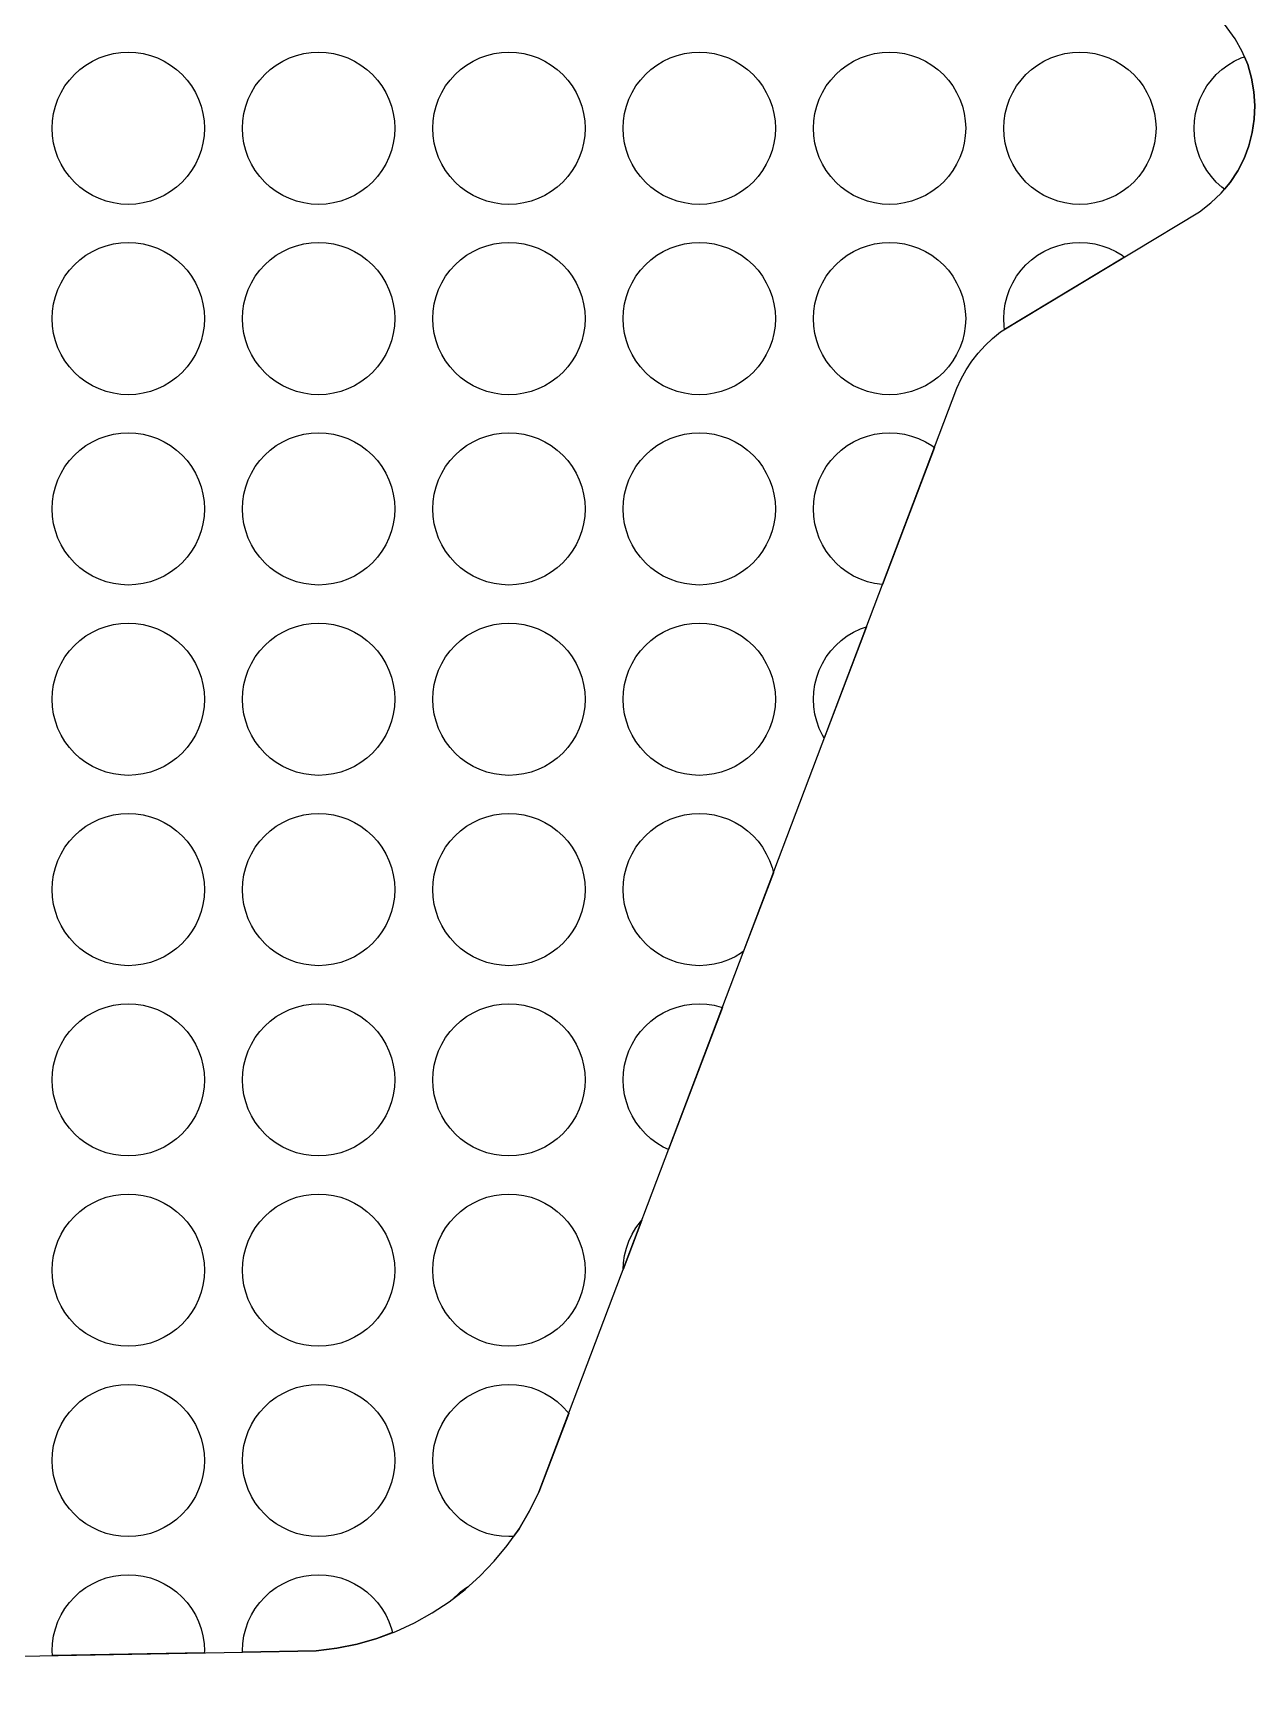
# Model space of a CAD drawing. Header units: millimetres. Extents: x 13 to 136, y -291 to -203.
# Drawn here: x 42.72 to 58.76, y -290.59 to -268.84 of the extents above; entities that cross this region are included whole.
import ezdxf

# ---------------------------------------------------------------- set-up
doc = ezdxf.new("R2010")
doc.units = ezdxf.units.MM
doc.layers.add('background', color=7, linetype='Continuous')
doc.layers.add('outline_2', color=3, linetype='Continuous')

msp = doc.modelspace()

# ---------------------------------------------------------------- linework, layer by layer
at = {"layer": 'background'}
for points in [[(44.966, -270.091), (44.961, -270.189), (44.946, -270.286), (44.922, -270.381), (44.889, -270.474), (44.847, -270.562), (44.797, -270.647), (44.739, -270.725), (44.673, -270.798), (44.6, -270.864), (44.521, -270.922), (44.437, -270.973), (44.348, -271.015), (44.256, -271.048), (44.161, -271.072), (44.064, -271.086), (43.966, -271.091), (43.868, -271.086), (43.77, -271.072), (43.675, -271.048), (43.583, -271.015), (43.494, -270.973), (43.41, -270.922), (43.331, -270.864), (43.258, -270.798), (43.193, -270.725), (43.134, -270.647), (43.084, -270.562), (43.042, -270.474), (43.009, -270.381), (42.985, -270.286), (42.97, -270.189), (42.966, -270.091), (42.97, -269.993), (42.985, -269.896), (43.009, -269.801), (43.042, -269.708), (43.084, -269.62), (43.134, -269.535), (43.193, -269.457), (43.258, -269.384), (43.331, -269.318), (43.41, -269.26), (43.494, -269.209), (43.583, -269.167), (43.675, -269.134), (43.77, -269.11), (43.868, -269.096), (43.966, -269.091), (44.064, -269.096), (44.161, -269.11), (44.256, -269.134), (44.348, -269.167), (44.437, -269.209), (44.521, -269.26), (44.6, -269.318), (44.673, -269.384), (44.739, -269.457), (44.797, -269.535), (44.847, -269.62), (44.889, -269.708), (44.922, -269.801), (44.946, -269.896), (44.961, -269.993)], [(47.466, -270.091), (47.461, -270.189), (47.446, -270.286), (47.422, -270.381), (47.389, -270.474), (47.347, -270.562), (47.297, -270.647), (47.239, -270.725), (47.173, -270.798), (47.1, -270.864), (47.021, -270.922), (46.937, -270.973), (46.848, -271.015), (46.756, -271.048), (46.661, -271.072), (46.564, -271.086), (46.466, -271.091), (46.368, -271.086), (46.27, -271.072), (46.175, -271.048), (46.083, -271.015), (45.994, -270.973), (45.91, -270.922), (45.831, -270.864), (45.758, -270.798), (45.693, -270.725), (45.634, -270.647), (45.584, -270.562), (45.542, -270.474), (45.509, -270.381), (45.485, -270.286), (45.47, -270.189), (45.466, -270.091), (45.47, -269.993), (45.485, -269.896), (45.509, -269.801), (45.542, -269.708), (45.584, -269.62), (45.634, -269.535), (45.693, -269.457), (45.758, -269.384), (45.831, -269.318), (45.91, -269.26), (45.994, -269.209), (46.083, -269.167), (46.175, -269.134), (46.27, -269.11), (46.368, -269.096), (46.466, -269.091), (46.564, -269.096), (46.661, -269.11), (46.756, -269.134), (46.848, -269.167), (46.937, -269.209), (47.021, -269.26), (47.1, -269.318), (47.173, -269.384), (47.239, -269.457), (47.297, -269.535), (47.347, -269.62), (47.389, -269.708), (47.422, -269.801), (47.446, -269.896), (47.461, -269.993)], [(49.966, -270.091), (49.961, -270.189), (49.946, -270.286), (49.922, -270.381), (49.889, -270.474), (49.847, -270.562), (49.797, -270.647), (49.739, -270.725), (49.673, -270.798), (49.6, -270.864), (49.521, -270.922), (49.437, -270.973), (49.348, -271.015), (49.256, -271.048), (49.161, -271.072), (49.064, -271.086), (48.966, -271.091), (48.868, -271.086), (48.77, -271.072), (48.675, -271.048), (48.583, -271.015), (48.494, -270.973), (48.41, -270.922), (48.331, -270.864), (48.258, -270.798), (48.193, -270.725), (48.134, -270.647), (48.084, -270.562), (48.042, -270.474), (48.009, -270.381), (47.985, -270.286), (47.97, -270.189), (47.966, -270.091), (47.97, -269.993), (47.985, -269.896), (48.009, -269.801), (48.042, -269.708), (48.084, -269.62), (48.134, -269.535), (48.193, -269.457), (48.258, -269.384), (48.331, -269.318), (48.41, -269.26), (48.494, -269.209), (48.583, -269.167), (48.675, -269.134), (48.77, -269.11), (48.868, -269.096), (48.966, -269.091), (49.064, -269.096), (49.161, -269.11), (49.256, -269.134), (49.348, -269.167), (49.437, -269.209), (49.521, -269.26), (49.6, -269.318), (49.673, -269.384), (49.739, -269.457), (49.797, -269.535), (49.847, -269.62), (49.889, -269.708), (49.922, -269.801), (49.946, -269.896), (49.961, -269.993)], [(52.466, -270.091), (52.461, -270.189), (52.446, -270.286), (52.422, -270.381), (52.389, -270.474), (52.347, -270.562), (52.297, -270.647), (52.239, -270.725), (52.173, -270.798), (52.1, -270.864), (52.021, -270.922), (51.937, -270.973), (51.848, -271.015), (51.756, -271.048), (51.661, -271.072), (51.564, -271.086), (51.466, -271.091), (51.368, -271.086), (51.27, -271.072), (51.175, -271.048), (51.083, -271.015), (50.994, -270.973), (50.91, -270.922), (50.831, -270.864), (50.758, -270.798), (50.693, -270.725), (50.634, -270.647), (50.584, -270.562), (50.542, -270.474), (50.509, -270.381), (50.485, -270.286), (50.47, -270.189), (50.466, -270.091), (50.47, -269.993), (50.485, -269.896), (50.509, -269.801), (50.542, -269.708), (50.584, -269.62), (50.634, -269.535), (50.693, -269.457), (50.758, -269.384), (50.831, -269.318), (50.91, -269.26), (50.994, -269.209), (51.083, -269.167), (51.175, -269.134), (51.27, -269.11), (51.368, -269.096), (51.466, -269.091), (51.564, -269.096), (51.661, -269.11), (51.756, -269.134), (51.848, -269.167), (51.937, -269.209), (52.021, -269.26), (52.1, -269.318), (52.173, -269.384), (52.239, -269.457), (52.297, -269.535), (52.347, -269.62), (52.389, -269.708), (52.422, -269.801), (52.446, -269.896), (52.461, -269.993)], [(54.966, -270.091), (54.961, -270.189), (54.946, -270.286), (54.922, -270.381), (54.889, -270.474), (54.847, -270.562), (54.797, -270.647), (54.739, -270.725), (54.673, -270.798), (54.6, -270.864), (54.521, -270.922), (54.437, -270.973), (54.348, -271.015), (54.256, -271.048), (54.161, -271.072), (54.064, -271.086), (53.966, -271.091), (53.868, -271.086), (53.77, -271.072), (53.675, -271.048), (53.583, -271.015), (53.494, -270.973), (53.41, -270.922), (53.331, -270.864), (53.258, -270.798), (53.193, -270.725), (53.134, -270.647), (53.084, -270.562), (53.042, -270.474), (53.009, -270.381), (52.985, -270.286), (52.97, -270.189), (52.966, -270.091), (52.97, -269.993), (52.985, -269.896), (53.009, -269.801), (53.042, -269.708), (53.084, -269.62), (53.134, -269.535), (53.193, -269.457), (53.258, -269.384), (53.331, -269.318), (53.41, -269.26), (53.494, -269.209), (53.583, -269.167), (53.675, -269.134), (53.77, -269.11), (53.868, -269.096), (53.966, -269.091), (54.064, -269.096), (54.161, -269.11), (54.256, -269.134), (54.348, -269.167), (54.437, -269.209), (54.521, -269.26), (54.6, -269.318), (54.673, -269.384), (54.739, -269.457), (54.797, -269.535), (54.847, -269.62), (54.889, -269.708), (54.922, -269.801), (54.946, -269.896), (54.961, -269.993)], [(57.466, -270.091), (57.461, -270.189), (57.446, -270.286), (57.422, -270.381), (57.389, -270.474), (57.347, -270.562), (57.297, -270.647), (57.239, -270.725), (57.173, -270.798), (57.1, -270.864), (57.021, -270.922), (56.937, -270.973), (56.848, -271.015), (56.756, -271.048), (56.661, -271.072), (56.564, -271.086), (56.466, -271.091), (56.368, -271.086), (56.27, -271.072), (56.175, -271.048), (56.083, -271.015), (55.994, -270.973), (55.91, -270.922), (55.831, -270.864), (55.758, -270.798), (55.693, -270.725), (55.634, -270.647), (55.584, -270.562), (55.542, -270.474), (55.509, -270.381), (55.485, -270.286), (55.47, -270.189), (55.466, -270.091), (55.47, -269.993), (55.485, -269.896), (55.509, -269.801), (55.542, -269.708), (55.584, -269.62), (55.634, -269.535), (55.693, -269.457), (55.758, -269.384), (55.831, -269.318), (55.91, -269.26), (55.994, -269.209), (56.083, -269.167), (56.175, -269.134), (56.27, -269.11), (56.368, -269.096), (56.466, -269.091), (56.564, -269.096), (56.661, -269.11), (56.756, -269.134), (56.848, -269.167), (56.937, -269.209), (57.021, -269.26), (57.1, -269.318), (57.173, -269.384), (57.239, -269.457), (57.297, -269.535), (57.347, -269.62), (57.389, -269.708), (57.422, -269.801), (57.446, -269.896), (57.461, -269.993)], [(58.67, -269.255), (58.721, -269.432), (58.753, -269.611), (58.765, -269.792), (58.757, -269.971), (58.731, -270.148), (58.686, -270.322), (58.622, -270.489), (58.54, -270.65), (58.44, -270.802), (58.366, -270.89), (58.331, -270.864), (58.258, -270.798), (58.193, -270.725), (58.134, -270.647), (58.084, -270.562), (58.042, -270.474), (58.009, -270.381), (57.985, -270.286), (57.97, -270.189), (57.966, -270.091), (57.97, -269.993), (57.985, -269.896), (58.009, -269.801), (58.042, -269.708), (58.084, -269.62), (58.134, -269.535), (58.193, -269.457), (58.258, -269.384), (58.331, -269.318), (58.41, -269.26), (58.494, -269.209), (58.583, -269.167), (58.627, -269.151)], [(44.966, -272.591), (44.961, -272.689), (44.946, -272.786), (44.922, -272.881), (44.889, -272.974), (44.847, -273.062), (44.797, -273.147), (44.739, -273.225), (44.673, -273.298), (44.6, -273.364), (44.521, -273.422), (44.437, -273.473), (44.348, -273.515), (44.256, -273.548), (44.161, -273.572), (44.064, -273.586), (43.966, -273.591), (43.868, -273.586), (43.77, -273.572), (43.675, -273.548), (43.583, -273.515), (43.494, -273.473), (43.41, -273.422), (43.331, -273.364), (43.258, -273.298), (43.193, -273.225), (43.134, -273.147), (43.084, -273.062), (43.042, -272.974), (43.009, -272.881), (42.985, -272.786), (42.97, -272.689), (42.966, -272.591), (42.97, -272.493), (42.985, -272.396), (43.009, -272.301), (43.042, -272.208), (43.084, -272.12), (43.134, -272.035), (43.193, -271.957), (43.258, -271.884), (43.331, -271.818), (43.41, -271.76), (43.494, -271.709), (43.583, -271.667), (43.675, -271.634), (43.77, -271.61), (43.868, -271.596), (43.966, -271.591), (44.064, -271.596), (44.161, -271.61), (44.256, -271.634), (44.348, -271.667), (44.437, -271.709), (44.521, -271.76), (44.6, -271.818), (44.673, -271.884), (44.739, -271.957), (44.797, -272.035), (44.847, -272.12), (44.889, -272.208), (44.922, -272.301), (44.946, -272.396), (44.961, -272.493)], [(47.466, -272.591), (47.461, -272.689), (47.446, -272.786), (47.422, -272.881), (47.389, -272.974), (47.347, -273.062), (47.297, -273.147), (47.239, -273.225), (47.173, -273.298), (47.1, -273.364), (47.021, -273.422), (46.937, -273.473), (46.848, -273.515), (46.756, -273.548), (46.661, -273.572), (46.564, -273.586), (46.466, -273.591), (46.368, -273.586), (46.27, -273.572), (46.175, -273.548), (46.083, -273.515), (45.994, -273.473), (45.91, -273.422), (45.831, -273.364), (45.758, -273.298), (45.693, -273.225), (45.634, -273.147), (45.584, -273.062), (45.542, -272.974), (45.509, -272.881), (45.485, -272.786), (45.47, -272.689), (45.466, -272.591), (45.47, -272.493), (45.485, -272.396), (45.509, -272.301), (45.542, -272.208), (45.584, -272.12), (45.634, -272.035), (45.693, -271.957), (45.758, -271.884), (45.831, -271.818), (45.91, -271.76), (45.994, -271.709), (46.083, -271.667), (46.175, -271.634), (46.27, -271.61), (46.368, -271.596), (46.466, -271.591), (46.564, -271.596), (46.661, -271.61), (46.756, -271.634), (46.848, -271.667), (46.937, -271.709), (47.021, -271.76), (47.1, -271.818), (47.173, -271.884), (47.239, -271.957), (47.297, -272.035), (47.347, -272.12), (47.389, -272.208), (47.422, -272.301), (47.446, -272.396), (47.461, -272.493)], [(49.966, -272.591), (49.961, -272.689), (49.946, -272.786), (49.922, -272.881), (49.889, -272.974), (49.847, -273.062), (49.797, -273.147), (49.739, -273.225), (49.673, -273.298), (49.6, -273.364), (49.521, -273.422), (49.437, -273.473), (49.348, -273.515), (49.256, -273.548), (49.161, -273.572), (49.064, -273.586), (48.966, -273.591), (48.868, -273.586), (48.77, -273.572), (48.675, -273.548), (48.583, -273.515), (48.494, -273.473), (48.41, -273.422), (48.331, -273.364), (48.258, -273.298), (48.193, -273.225), (48.134, -273.147), (48.084, -273.062), (48.042, -272.974), (48.009, -272.881), (47.985, -272.786), (47.97, -272.689), (47.966, -272.591), (47.97, -272.493), (47.985, -272.396), (48.009, -272.301), (48.042, -272.208), (48.084, -272.12), (48.134, -272.035), (48.193, -271.957), (48.258, -271.884), (48.331, -271.818), (48.41, -271.76), (48.494, -271.709), (48.583, -271.667), (48.675, -271.634), (48.77, -271.61), (48.868, -271.596), (48.966, -271.591), (49.064, -271.596), (49.161, -271.61), (49.256, -271.634), (49.348, -271.667), (49.437, -271.709), (49.521, -271.76), (49.6, -271.818), (49.673, -271.884), (49.739, -271.957), (49.797, -272.035), (49.847, -272.12), (49.889, -272.208), (49.922, -272.301), (49.946, -272.396), (49.961, -272.493)], [(52.466, -272.591), (52.461, -272.689), (52.446, -272.786), (52.422, -272.881), (52.389, -272.974), (52.347, -273.062), (52.297, -273.147), (52.239, -273.225), (52.173, -273.298), (52.1, -273.364), (52.021, -273.422), (51.937, -273.473), (51.848, -273.515), (51.756, -273.548), (51.661, -273.572), (51.564, -273.586), (51.466, -273.591), (51.368, -273.586), (51.27, -273.572), (51.175, -273.548), (51.083, -273.515), (50.994, -273.473), (50.91, -273.422), (50.831, -273.364), (50.758, -273.298), (50.693, -273.225), (50.634, -273.147), (50.584, -273.062), (50.542, -272.974), (50.509, -272.881), (50.485, -272.786), (50.47, -272.689), (50.466, -272.591), (50.47, -272.493), (50.485, -272.396), (50.509, -272.301), (50.542, -272.208), (50.584, -272.12), (50.634, -272.035), (50.693, -271.957), (50.758, -271.884), (50.831, -271.818), (50.91, -271.76), (50.994, -271.709), (51.083, -271.667), (51.175, -271.634), (51.27, -271.61), (51.368, -271.596), (51.466, -271.591), (51.564, -271.596), (51.661, -271.61), (51.756, -271.634), (51.848, -271.667), (51.937, -271.709), (52.021, -271.76), (52.1, -271.818), (52.173, -271.884), (52.239, -271.957), (52.297, -272.035), (52.347, -272.12), (52.389, -272.208), (52.422, -272.301), (52.446, -272.396), (52.461, -272.493)], [(54.966, -272.591), (54.961, -272.689), (54.946, -272.786), (54.922, -272.881), (54.889, -272.974), (54.847, -273.062), (54.797, -273.147), (54.739, -273.225), (54.673, -273.298), (54.6, -273.364), (54.521, -273.422), (54.437, -273.473), (54.348, -273.515), (54.256, -273.548), (54.161, -273.572), (54.064, -273.586), (53.966, -273.591), (53.868, -273.586), (53.77, -273.572), (53.675, -273.548), (53.583, -273.515), (53.494, -273.473), (53.41, -273.422), (53.331, -273.364), (53.258, -273.298), (53.193, -273.225), (53.134, -273.147), (53.084, -273.062), (53.042, -272.974), (53.009, -272.881), (52.985, -272.786), (52.97, -272.689), (52.966, -272.591), (52.97, -272.493), (52.985, -272.396), (53.009, -272.301), (53.042, -272.208), (53.084, -272.12), (53.134, -272.035), (53.193, -271.957), (53.258, -271.884), (53.331, -271.818), (53.41, -271.76), (53.494, -271.709), (53.583, -271.667), (53.675, -271.634), (53.77, -271.61), (53.868, -271.596), (53.966, -271.591), (54.064, -271.596), (54.161, -271.61), (54.256, -271.634), (54.348, -271.667), (54.437, -271.709), (54.521, -271.76), (54.6, -271.818), (54.673, -271.884), (54.739, -271.957), (54.797, -272.035), (54.847, -272.12), (54.889, -272.208), (54.922, -272.301), (54.946, -272.396), (54.961, -272.493)], [(55.477, -272.735), (55.47, -272.689), (55.466, -272.591), (55.47, -272.493), (55.485, -272.396), (55.509, -272.301), (55.542, -272.208), (55.584, -272.12), (55.634, -272.035), (55.693, -271.957), (55.758, -271.884), (55.831, -271.818), (55.91, -271.76), (55.994, -271.709), (56.083, -271.667), (56.175, -271.634), (56.27, -271.61), (56.368, -271.596), (56.466, -271.591), (56.564, -271.596), (56.661, -271.61), (56.756, -271.634), (56.848, -271.667), (56.937, -271.709), (57.021, -271.76), (57.052, -271.782)], [(44.966, -275.091), (44.961, -275.189), (44.946, -275.286), (44.922, -275.381), (44.889, -275.474), (44.847, -275.562), (44.797, -275.647), (44.739, -275.725), (44.673, -275.798), (44.6, -275.864), (44.521, -275.922), (44.437, -275.973), (44.348, -276.015), (44.256, -276.048), (44.161, -276.072), (44.064, -276.086), (43.966, -276.091), (43.868, -276.086), (43.77, -276.072), (43.675, -276.048), (43.583, -276.015), (43.494, -275.973), (43.41, -275.922), (43.331, -275.864), (43.258, -275.798), (43.193, -275.725), (43.134, -275.647), (43.084, -275.562), (43.042, -275.474), (43.009, -275.381), (42.985, -275.286), (42.97, -275.189), (42.966, -275.091), (42.97, -274.993), (42.985, -274.896), (43.009, -274.801), (43.042, -274.708), (43.084, -274.62), (43.134, -274.535), (43.193, -274.457), (43.258, -274.384), (43.331, -274.318), (43.41, -274.26), (43.494, -274.209), (43.583, -274.167), (43.675, -274.134), (43.77, -274.11), (43.868, -274.096), (43.966, -274.091), (44.064, -274.096), (44.161, -274.11), (44.256, -274.134), (44.348, -274.167), (44.437, -274.209), (44.521, -274.26), (44.6, -274.318), (44.673, -274.384), (44.739, -274.457), (44.797, -274.535), (44.847, -274.62), (44.889, -274.708), (44.922, -274.801), (44.946, -274.896), (44.961, -274.993)], [(47.466, -275.091), (47.461, -275.189), (47.446, -275.286), (47.422, -275.381), (47.389, -275.474), (47.347, -275.562), (47.297, -275.647), (47.239, -275.725), (47.173, -275.798), (47.1, -275.864), (47.021, -275.922), (46.937, -275.973), (46.848, -276.015), (46.756, -276.048), (46.661, -276.072), (46.564, -276.086), (46.466, -276.091), (46.368, -276.086), (46.27, -276.072), (46.175, -276.048), (46.083, -276.015), (45.994, -275.973), (45.91, -275.922), (45.831, -275.864), (45.758, -275.798), (45.693, -275.725), (45.634, -275.647), (45.584, -275.562), (45.542, -275.474), (45.509, -275.381), (45.485, -275.286), (45.47, -275.189), (45.466, -275.091), (45.47, -274.993), (45.485, -274.896), (45.509, -274.801), (45.542, -274.708), (45.584, -274.62), (45.634, -274.535), (45.693, -274.457), (45.758, -274.384), (45.831, -274.318), (45.91, -274.26), (45.994, -274.209), (46.083, -274.167), (46.175, -274.134), (46.27, -274.11), (46.368, -274.096), (46.466, -274.091), (46.564, -274.096), (46.661, -274.11), (46.756, -274.134), (46.848, -274.167), (46.937, -274.209), (47.021, -274.26), (47.1, -274.318), (47.173, -274.384), (47.239, -274.457), (47.297, -274.535), (47.347, -274.62), (47.389, -274.708), (47.422, -274.801), (47.446, -274.896), (47.461, -274.993)], [(49.966, -275.091), (49.961, -275.189), (49.946, -275.286), (49.922, -275.381), (49.889, -275.474), (49.847, -275.562), (49.797, -275.647), (49.739, -275.725), (49.673, -275.798), (49.6, -275.864), (49.521, -275.922), (49.437, -275.973), (49.348, -276.015), (49.256, -276.048), (49.161, -276.072), (49.064, -276.086), (48.966, -276.091), (48.868, -276.086), (48.77, -276.072), (48.675, -276.048), (48.583, -276.015), (48.494, -275.973), (48.41, -275.922), (48.331, -275.864), (48.258, -275.798), (48.193, -275.725), (48.134, -275.647), (48.084, -275.562), (48.042, -275.474), (48.009, -275.381), (47.985, -275.286), (47.97, -275.189), (47.966, -275.091), (47.97, -274.993), (47.985, -274.896), (48.009, -274.801), (48.042, -274.708), (48.084, -274.62), (48.134, -274.535), (48.193, -274.457), (48.258, -274.384), (48.331, -274.318), (48.41, -274.26), (48.494, -274.209), (48.583, -274.167), (48.675, -274.134), (48.77, -274.11), (48.868, -274.096), (48.966, -274.091), (49.064, -274.096), (49.161, -274.11), (49.256, -274.134), (49.348, -274.167), (49.437, -274.209), (49.521, -274.26), (49.6, -274.318), (49.673, -274.384), (49.739, -274.457), (49.797, -274.535), (49.847, -274.62), (49.889, -274.708), (49.922, -274.801), (49.946, -274.896), (49.961, -274.993)], [(52.466, -275.091), (52.461, -275.189), (52.446, -275.286), (52.422, -275.381), (52.389, -275.474), (52.347, -275.562), (52.297, -275.647), (52.239, -275.725), (52.173, -275.798), (52.1, -275.864), (52.021, -275.922), (51.937, -275.973), (51.848, -276.015), (51.756, -276.048), (51.661, -276.072), (51.564, -276.086), (51.466, -276.091), (51.368, -276.086), (51.27, -276.072), (51.175, -276.048), (51.083, -276.015), (50.994, -275.973), (50.91, -275.922), (50.831, -275.864), (50.758, -275.798), (50.693, -275.725), (50.634, -275.647), (50.584, -275.562), (50.542, -275.474), (50.509, -275.381), (50.485, -275.286), (50.47, -275.189), (50.466, -275.091), (50.47, -274.993), (50.485, -274.896), (50.509, -274.801), (50.542, -274.708), (50.584, -274.62), (50.634, -274.535), (50.693, -274.457), (50.758, -274.384), (50.831, -274.318), (50.91, -274.26), (50.994, -274.209), (51.083, -274.167), (51.175, -274.134), (51.27, -274.11), (51.368, -274.096), (51.466, -274.091), (51.564, -274.096), (51.661, -274.11), (51.756, -274.134), (51.848, -274.167), (51.937, -274.209), (52.021, -274.26), (52.1, -274.318), (52.173, -274.384), (52.239, -274.457), (52.297, -274.535), (52.347, -274.62), (52.389, -274.708), (52.422, -274.801), (52.446, -274.896), (52.461, -274.993)], [(53.873, -276.086), (53.868, -276.086), (53.77, -276.072), (53.675, -276.048), (53.583, -276.015), (53.494, -275.973), (53.41, -275.922), (53.331, -275.864), (53.258, -275.798), (53.193, -275.725), (53.134, -275.647), (53.084, -275.562), (53.042, -275.474), (53.009, -275.381), (52.985, -275.286), (52.97, -275.189), (52.966, -275.091), (52.97, -274.993), (52.985, -274.896), (53.009, -274.801), (53.042, -274.708), (53.084, -274.62), (53.134, -274.535), (53.193, -274.457), (53.258, -274.384), (53.331, -274.318), (53.41, -274.26), (53.494, -274.209), (53.583, -274.167), (53.675, -274.134), (53.77, -274.11), (53.868, -274.096), (53.966, -274.091), (54.064, -274.096), (54.161, -274.11), (54.256, -274.134), (54.348, -274.167), (54.437, -274.209), (54.521, -274.26), (54.555, -274.285)], [(44.966, -277.591), (44.961, -277.689), (44.946, -277.786), (44.922, -277.881), (44.889, -277.974), (44.847, -278.062), (44.797, -278.147), (44.739, -278.225), (44.673, -278.298), (44.6, -278.364), (44.521, -278.422), (44.437, -278.473), (44.348, -278.515), (44.256, -278.548), (44.161, -278.572), (44.064, -278.586), (43.966, -278.591), (43.868, -278.586), (43.77, -278.572), (43.675, -278.548), (43.583, -278.515), (43.494, -278.473), (43.41, -278.422), (43.331, -278.364), (43.258, -278.298), (43.193, -278.225), (43.134, -278.147), (43.084, -278.062), (43.042, -277.974), (43.009, -277.881), (42.985, -277.786), (42.97, -277.689), (42.966, -277.591), (42.97, -277.493), (42.985, -277.396), (43.009, -277.301), (43.042, -277.208), (43.084, -277.12), (43.134, -277.035), (43.193, -276.957), (43.258, -276.884), (43.331, -276.818), (43.41, -276.76), (43.494, -276.709), (43.583, -276.667), (43.675, -276.634), (43.77, -276.61), (43.868, -276.596), (43.966, -276.591), (44.064, -276.596), (44.161, -276.61), (44.256, -276.634), (44.348, -276.667), (44.437, -276.709), (44.521, -276.76), (44.6, -276.818), (44.673, -276.884), (44.739, -276.957), (44.797, -277.035), (44.847, -277.12), (44.889, -277.208), (44.922, -277.301), (44.946, -277.396), (44.961, -277.493)], [(47.466, -277.591), (47.461, -277.689), (47.446, -277.786), (47.422, -277.881), (47.389, -277.974), (47.347, -278.062), (47.297, -278.147), (47.239, -278.225), (47.173, -278.298), (47.1, -278.364), (47.021, -278.422), (46.937, -278.473), (46.848, -278.515), (46.756, -278.548), (46.661, -278.572), (46.564, -278.586), (46.466, -278.591), (46.368, -278.586), (46.27, -278.572), (46.175, -278.548), (46.083, -278.515), (45.994, -278.473), (45.91, -278.422), (45.831, -278.364), (45.758, -278.298), (45.693, -278.225), (45.634, -278.147), (45.584, -278.062), (45.542, -277.974), (45.509, -277.881), (45.485, -277.786), (45.47, -277.689), (45.466, -277.591), (45.47, -277.493), (45.485, -277.396), (45.509, -277.301), (45.542, -277.208), (45.584, -277.12), (45.634, -277.035), (45.693, -276.957), (45.758, -276.884), (45.831, -276.818), (45.91, -276.76), (45.994, -276.709), (46.083, -276.667), (46.175, -276.634), (46.27, -276.61), (46.368, -276.596), (46.466, -276.591), (46.564, -276.596), (46.661, -276.61), (46.756, -276.634), (46.848, -276.667), (46.937, -276.709), (47.021, -276.76), (47.1, -276.818), (47.173, -276.884), (47.239, -276.957), (47.297, -277.035), (47.347, -277.12), (47.389, -277.208), (47.422, -277.301), (47.446, -277.396), (47.461, -277.493)], [(49.966, -277.591), (49.961, -277.689), (49.946, -277.786), (49.922, -277.881), (49.889, -277.974), (49.847, -278.062), (49.797, -278.147), (49.739, -278.225), (49.673, -278.298), (49.6, -278.364), (49.521, -278.422), (49.437, -278.473), (49.348, -278.515), (49.256, -278.548), (49.161, -278.572), (49.064, -278.586), (48.966, -278.591), (48.868, -278.586), (48.77, -278.572), (48.675, -278.548), (48.583, -278.515), (48.494, -278.473), (48.41, -278.422), (48.331, -278.364), (48.258, -278.298), (48.193, -278.225), (48.134, -278.147), (48.084, -278.062), (48.042, -277.974), (48.009, -277.881), (47.985, -277.786), (47.97, -277.689), (47.966, -277.591), (47.97, -277.493), (47.985, -277.396), (48.009, -277.301), (48.042, -277.208), (48.084, -277.12), (48.134, -277.035), (48.193, -276.957), (48.258, -276.884), (48.331, -276.818), (48.41, -276.76), (48.494, -276.709), (48.583, -276.667), (48.675, -276.634), (48.77, -276.61), (48.868, -276.596), (48.966, -276.591), (49.064, -276.596), (49.161, -276.61), (49.256, -276.634), (49.348, -276.667), (49.437, -276.709), (49.521, -276.76), (49.6, -276.818), (49.673, -276.884), (49.739, -276.957), (49.797, -277.035), (49.847, -277.12), (49.889, -277.208), (49.922, -277.301), (49.946, -277.396), (49.961, -277.493)], [(52.466, -277.591), (52.461, -277.689), (52.446, -277.786), (52.422, -277.881), (52.389, -277.974), (52.347, -278.062), (52.297, -278.147), (52.239, -278.225), (52.173, -278.298), (52.1, -278.364), (52.021, -278.422), (51.937, -278.473), (51.848, -278.515), (51.756, -278.548), (51.661, -278.572), (51.564, -278.586), (51.466, -278.591), (51.368, -278.586), (51.27, -278.572), (51.175, -278.548), (51.083, -278.515), (50.994, -278.473), (50.91, -278.422), (50.831, -278.364), (50.758, -278.298), (50.693, -278.225), (50.634, -278.147), (50.584, -278.062), (50.542, -277.974), (50.509, -277.881), (50.485, -277.786), (50.47, -277.689), (50.466, -277.591), (50.47, -277.493), (50.485, -277.396), (50.509, -277.301), (50.542, -277.208), (50.584, -277.12), (50.634, -277.035), (50.693, -276.957), (50.758, -276.884), (50.831, -276.818), (50.91, -276.76), (50.994, -276.709), (51.083, -276.667), (51.175, -276.634), (51.27, -276.61), (51.368, -276.596), (51.466, -276.591), (51.564, -276.596), (51.661, -276.61), (51.756, -276.634), (51.848, -276.667), (51.937, -276.709), (52.021, -276.76), (52.1, -276.818), (52.173, -276.884), (52.239, -276.957), (52.297, -277.035), (52.347, -277.12), (52.389, -277.208), (52.422, -277.301), (52.446, -277.396), (52.461, -277.493)], [(53.109, -278.104), (53.084, -278.062), (53.042, -277.974), (53.009, -277.881), (52.985, -277.786), (52.97, -277.689), (52.966, -277.591), (52.97, -277.493), (52.985, -277.396), (53.009, -277.301), (53.042, -277.208), (53.084, -277.12), (53.134, -277.035), (53.193, -276.957), (53.258, -276.884), (53.331, -276.818), (53.41, -276.76), (53.494, -276.709), (53.583, -276.667), (53.664, -276.638)], [(44.966, -280.091), (44.961, -280.189), (44.946, -280.286), (44.922, -280.381), (44.889, -280.474), (44.847, -280.562), (44.797, -280.647), (44.739, -280.725), (44.673, -280.798), (44.6, -280.864), (44.521, -280.922), (44.437, -280.973), (44.348, -281.015), (44.256, -281.048), (44.161, -281.072), (44.064, -281.086), (43.966, -281.091), (43.868, -281.086), (43.77, -281.072), (43.675, -281.048), (43.583, -281.015), (43.494, -280.973), (43.41, -280.922), (43.331, -280.864), (43.258, -280.798), (43.193, -280.725), (43.134, -280.647), (43.084, -280.562), (43.042, -280.474), (43.009, -280.381), (42.985, -280.286), (42.97, -280.189), (42.966, -280.091), (42.97, -279.993), (42.985, -279.896), (43.009, -279.801), (43.042, -279.708), (43.084, -279.62), (43.134, -279.535), (43.193, -279.457), (43.258, -279.384), (43.331, -279.318), (43.41, -279.26), (43.494, -279.209), (43.583, -279.167), (43.675, -279.134), (43.77, -279.11), (43.868, -279.096), (43.966, -279.091), (44.064, -279.096), (44.161, -279.11), (44.256, -279.134), (44.348, -279.167), (44.437, -279.209), (44.521, -279.26), (44.6, -279.318), (44.673, -279.384), (44.739, -279.457), (44.797, -279.535), (44.847, -279.62), (44.889, -279.708), (44.922, -279.801), (44.946, -279.896), (44.961, -279.993)], [(47.466, -280.091), (47.461, -280.189), (47.446, -280.286), (47.422, -280.381), (47.389, -280.474), (47.347, -280.562), (47.297, -280.647), (47.239, -280.725), (47.173, -280.798), (47.1, -280.864), (47.021, -280.922), (46.937, -280.973), (46.848, -281.015), (46.756, -281.048), (46.661, -281.072), (46.564, -281.086), (46.466, -281.091), (46.368, -281.086), (46.27, -281.072), (46.175, -281.048), (46.083, -281.015), (45.994, -280.973), (45.91, -280.922), (45.831, -280.864), (45.758, -280.798), (45.693, -280.725), (45.634, -280.647), (45.584, -280.562), (45.542, -280.474), (45.509, -280.381), (45.485, -280.286), (45.47, -280.189), (45.466, -280.091), (45.47, -279.993), (45.485, -279.896), (45.509, -279.801), (45.542, -279.708), (45.584, -279.62), (45.634, -279.535), (45.693, -279.457), (45.758, -279.384), (45.831, -279.318), (45.91, -279.26), (45.994, -279.209), (46.083, -279.167), (46.175, -279.134), (46.27, -279.11), (46.368, -279.096), (46.466, -279.091), (46.564, -279.096), (46.661, -279.11), (46.756, -279.134), (46.848, -279.167), (46.937, -279.209), (47.021, -279.26), (47.1, -279.318), (47.173, -279.384), (47.239, -279.457), (47.297, -279.535), (47.347, -279.62), (47.389, -279.708), (47.422, -279.801), (47.446, -279.896), (47.461, -279.993)], [(49.966, -280.091), (49.961, -280.189), (49.946, -280.286), (49.922, -280.381), (49.889, -280.474), (49.847, -280.562), (49.797, -280.647), (49.739, -280.725), (49.673, -280.798), (49.6, -280.864), (49.521, -280.922), (49.437, -280.973), (49.348, -281.015), (49.256, -281.048), (49.161, -281.072), (49.064, -281.086), (48.966, -281.091), (48.868, -281.086), (48.77, -281.072), (48.675, -281.048), (48.583, -281.015), (48.494, -280.973), (48.41, -280.922), (48.331, -280.864), (48.258, -280.798), (48.193, -280.725), (48.134, -280.647), (48.084, -280.562), (48.042, -280.474), (48.009, -280.381), (47.985, -280.286), (47.97, -280.189), (47.966, -280.091), (47.97, -279.993), (47.985, -279.896), (48.009, -279.801), (48.042, -279.708), (48.084, -279.62), (48.134, -279.535), (48.193, -279.457), (48.258, -279.384), (48.331, -279.318), (48.41, -279.26), (48.494, -279.209), (48.583, -279.167), (48.675, -279.134), (48.77, -279.11), (48.868, -279.096), (48.966, -279.091), (49.064, -279.096), (49.161, -279.11), (49.256, -279.134), (49.348, -279.167), (49.437, -279.209), (49.521, -279.26), (49.6, -279.318), (49.673, -279.384), (49.739, -279.457), (49.797, -279.535), (49.847, -279.62), (49.889, -279.708), (49.922, -279.801), (49.946, -279.896), (49.961, -279.993)], [(52.049, -280.902), (52.021, -280.922), (51.937, -280.973), (51.848, -281.015), (51.756, -281.048), (51.661, -281.072), (51.564, -281.086), (51.466, -281.091), (51.368, -281.086), (51.27, -281.072), (51.175, -281.048), (51.083, -281.015), (50.994, -280.973), (50.91, -280.922), (50.831, -280.864), (50.758, -280.798), (50.693, -280.725), (50.634, -280.647), (50.584, -280.562), (50.542, -280.474), (50.509, -280.381), (50.485, -280.286), (50.47, -280.189), (50.466, -280.091), (50.47, -279.993), (50.485, -279.896), (50.509, -279.801), (50.542, -279.708), (50.584, -279.62), (50.634, -279.535), (50.693, -279.457), (50.758, -279.384), (50.831, -279.318), (50.91, -279.26), (50.994, -279.209), (51.083, -279.167), (51.175, -279.134), (51.27, -279.11), (51.368, -279.096), (51.466, -279.091), (51.564, -279.096), (51.661, -279.11), (51.756, -279.134), (51.848, -279.167), (51.937, -279.209), (52.021, -279.26), (52.1, -279.318), (52.173, -279.384), (52.239, -279.457), (52.297, -279.535), (52.347, -279.62), (52.389, -279.708), (52.422, -279.801), (52.44, -279.87)], [(44.966, -282.591), (44.961, -282.689), (44.946, -282.786), (44.922, -282.881), (44.889, -282.974), (44.847, -283.062), (44.797, -283.147), (44.739, -283.225), (44.673, -283.298), (44.6, -283.364), (44.521, -283.422), (44.437, -283.473), (44.348, -283.515), (44.256, -283.548), (44.161, -283.572), (44.064, -283.586), (43.966, -283.591), (43.868, -283.586), (43.77, -283.572), (43.675, -283.548), (43.583, -283.515), (43.494, -283.473), (43.41, -283.422), (43.331, -283.364), (43.258, -283.298), (43.193, -283.225), (43.134, -283.147), (43.084, -283.062), (43.042, -282.974), (43.009, -282.881), (42.985, -282.786), (42.97, -282.689), (42.966, -282.591), (42.97, -282.493), (42.985, -282.396), (43.009, -282.301), (43.042, -282.208), (43.084, -282.12), (43.134, -282.035), (43.193, -281.957), (43.258, -281.884), (43.331, -281.818), (43.41, -281.76), (43.494, -281.709), (43.583, -281.667), (43.675, -281.634), (43.77, -281.61), (43.868, -281.596), (43.966, -281.591), (44.064, -281.596), (44.161, -281.61), (44.256, -281.634), (44.348, -281.667), (44.437, -281.709), (44.521, -281.76), (44.6, -281.818), (44.673, -281.884), (44.739, -281.957), (44.797, -282.035), (44.847, -282.12), (44.889, -282.208), (44.922, -282.301), (44.946, -282.396), (44.961, -282.493)], [(47.466, -282.591), (47.461, -282.689), (47.446, -282.786), (47.422, -282.881), (47.389, -282.974), (47.347, -283.062), (47.297, -283.147), (47.239, -283.225), (47.173, -283.298), (47.1, -283.364), (47.021, -283.422), (46.937, -283.473), (46.848, -283.515), (46.756, -283.548), (46.661, -283.572), (46.564, -283.586), (46.466, -283.591), (46.368, -283.586), (46.27, -283.572), (46.175, -283.548), (46.083, -283.515), (45.994, -283.473), (45.91, -283.422), (45.831, -283.364), (45.758, -283.298), (45.693, -283.225), (45.634, -283.147), (45.584, -283.062), (45.542, -282.974), (45.509, -282.881), (45.485, -282.786), (45.47, -282.689), (45.466, -282.591), (45.47, -282.493), (45.485, -282.396), (45.509, -282.301), (45.542, -282.208), (45.584, -282.12), (45.634, -282.035), (45.693, -281.957), (45.758, -281.884), (45.831, -281.818), (45.91, -281.76), (45.994, -281.709), (46.083, -281.667), (46.175, -281.634), (46.27, -281.61), (46.368, -281.596), (46.466, -281.591), (46.564, -281.596), (46.661, -281.61), (46.756, -281.634), (46.848, -281.667), (46.937, -281.709), (47.021, -281.76), (47.1, -281.818), (47.173, -281.884), (47.239, -281.957), (47.297, -282.035), (47.347, -282.12), (47.389, -282.208), (47.422, -282.301), (47.446, -282.396), (47.461, -282.493)], [(49.966, -282.591), (49.961, -282.689), (49.946, -282.786), (49.922, -282.881), (49.889, -282.974), (49.847, -283.062), (49.797, -283.147), (49.739, -283.225), (49.673, -283.298), (49.6, -283.364), (49.521, -283.422), (49.437, -283.473), (49.348, -283.515), (49.256, -283.548), (49.161, -283.572), (49.064, -283.586), (48.966, -283.591), (48.868, -283.586), (48.77, -283.572), (48.675, -283.548), (48.583, -283.515), (48.494, -283.473), (48.41, -283.422), (48.331, -283.364), (48.258, -283.298), (48.193, -283.225), (48.134, -283.147), (48.084, -283.062), (48.042, -282.974), (48.009, -282.881), (47.985, -282.786), (47.97, -282.689), (47.966, -282.591), (47.97, -282.493), (47.985, -282.396), (48.009, -282.301), (48.042, -282.208), (48.084, -282.12), (48.134, -282.035), (48.193, -281.957), (48.258, -281.884), (48.331, -281.818), (48.41, -281.76), (48.494, -281.709), (48.583, -281.667), (48.675, -281.634), (48.77, -281.61), (48.868, -281.596), (48.966, -281.591), (49.064, -281.596), (49.161, -281.61), (49.256, -281.634), (49.348, -281.667), (49.437, -281.709), (49.521, -281.76), (49.6, -281.818), (49.673, -281.884), (49.739, -281.957), (49.797, -282.035), (49.847, -282.12), (49.889, -282.208), (49.922, -282.301), (49.946, -282.396), (49.961, -282.493)], [(51.063, -283.506), (50.994, -283.473), (50.91, -283.422), (50.831, -283.364), (50.758, -283.298), (50.693, -283.225), (50.634, -283.147), (50.584, -283.062), (50.542, -282.974), (50.509, -282.881), (50.485, -282.786), (50.47, -282.689), (50.466, -282.591), (50.47, -282.493), (50.485, -282.396), (50.509, -282.301), (50.542, -282.208), (50.584, -282.12), (50.634, -282.035), (50.693, -281.957), (50.758, -281.884), (50.831, -281.818), (50.91, -281.76), (50.994, -281.709), (51.083, -281.667), (51.175, -281.634), (51.27, -281.61), (51.368, -281.596), (51.466, -281.591), (51.564, -281.596), (51.661, -281.61), (51.756, -281.634), (51.77, -281.639)], [(44.966, -285.091), (44.961, -285.189), (44.946, -285.286), (44.922, -285.381), (44.889, -285.474), (44.847, -285.562), (44.797, -285.647), (44.739, -285.725), (44.673, -285.798), (44.6, -285.864), (44.521, -285.922), (44.437, -285.973), (44.348, -286.015), (44.256, -286.048), (44.161, -286.072), (44.064, -286.086), (43.966, -286.091), (43.868, -286.086), (43.77, -286.072), (43.675, -286.048), (43.583, -286.015), (43.494, -285.973), (43.41, -285.922), (43.331, -285.864), (43.258, -285.798), (43.193, -285.725), (43.134, -285.647), (43.084, -285.562), (43.042, -285.474), (43.009, -285.381), (42.985, -285.286), (42.97, -285.189), (42.966, -285.091), (42.97, -284.993), (42.985, -284.896), (43.009, -284.801), (43.042, -284.708), (43.084, -284.62), (43.134, -284.535), (43.193, -284.457), (43.258, -284.384), (43.331, -284.318), (43.41, -284.26), (43.494, -284.209), (43.583, -284.167), (43.675, -284.134), (43.77, -284.11), (43.868, -284.096), (43.966, -284.091), (44.064, -284.096), (44.161, -284.11), (44.256, -284.134), (44.348, -284.167), (44.437, -284.209), (44.521, -284.26), (44.6, -284.318), (44.673, -284.384), (44.739, -284.457), (44.797, -284.535), (44.847, -284.62), (44.889, -284.708), (44.922, -284.801), (44.946, -284.896), (44.961, -284.993)], [(47.466, -285.091), (47.461, -285.189), (47.446, -285.286), (47.422, -285.381), (47.389, -285.474), (47.347, -285.562), (47.297, -285.647), (47.239, -285.725), (47.173, -285.798), (47.1, -285.864), (47.021, -285.922), (46.937, -285.973), (46.848, -286.015), (46.756, -286.048), (46.661, -286.072), (46.564, -286.086), (46.466, -286.091), (46.368, -286.086), (46.27, -286.072), (46.175, -286.048), (46.083, -286.015), (45.994, -285.973), (45.91, -285.922), (45.831, -285.864), (45.758, -285.798), (45.693, -285.725), (45.634, -285.647), (45.584, -285.562), (45.542, -285.474), (45.509, -285.381), (45.485, -285.286), (45.47, -285.189), (45.466, -285.091), (45.47, -284.993), (45.485, -284.896), (45.509, -284.801), (45.542, -284.708), (45.584, -284.62), (45.634, -284.535), (45.693, -284.457), (45.758, -284.384), (45.831, -284.318), (45.91, -284.26), (45.994, -284.209), (46.083, -284.167), (46.175, -284.134), (46.27, -284.11), (46.368, -284.096), (46.466, -284.091), (46.564, -284.096), (46.661, -284.11), (46.756, -284.134), (46.848, -284.167), (46.937, -284.209), (47.021, -284.26), (47.1, -284.318), (47.173, -284.384), (47.239, -284.457), (47.297, -284.535), (47.347, -284.62), (47.389, -284.708), (47.422, -284.801), (47.446, -284.896), (47.461, -284.993)], [(49.966, -285.091), (49.961, -285.189), (49.946, -285.286), (49.922, -285.381), (49.889, -285.474), (49.847, -285.562), (49.797, -285.647), (49.739, -285.725), (49.673, -285.798), (49.6, -285.864), (49.521, -285.922), (49.437, -285.973), (49.348, -286.015), (49.256, -286.048), (49.161, -286.072), (49.064, -286.086), (48.966, -286.091), (48.868, -286.086), (48.77, -286.072), (48.675, -286.048), (48.583, -286.015), (48.494, -285.973), (48.41, -285.922), (48.331, -285.864), (48.258, -285.798), (48.193, -285.725), (48.134, -285.647), (48.084, -285.562), (48.042, -285.474), (48.009, -285.381), (47.985, -285.286), (47.97, -285.189), (47.966, -285.091), (47.97, -284.993), (47.985, -284.896), (48.009, -284.801), (48.042, -284.708), (48.084, -284.62), (48.134, -284.535), (48.193, -284.457), (48.258, -284.384), (48.331, -284.318), (48.41, -284.26), (48.494, -284.209), (48.583, -284.167), (48.675, -284.134), (48.77, -284.11), (48.868, -284.096), (48.966, -284.091), (49.064, -284.096), (49.161, -284.11), (49.256, -284.134), (49.348, -284.167), (49.437, -284.209), (49.521, -284.26), (49.6, -284.318), (49.673, -284.384), (49.739, -284.457), (49.797, -284.535), (49.847, -284.62), (49.889, -284.708), (49.922, -284.801), (49.946, -284.896), (49.961, -284.993)], [(50.466, -285.083), (50.47, -284.993), (50.485, -284.896), (50.509, -284.801), (50.542, -284.708), (50.584, -284.62), (50.634, -284.535), (50.693, -284.457), (50.711, -284.436)], [(44.966, -287.591), (44.961, -287.689), (44.946, -287.786), (44.922, -287.881), (44.889, -287.974), (44.847, -288.062), (44.797, -288.147), (44.739, -288.225), (44.673, -288.298), (44.6, -288.364), (44.521, -288.422), (44.437, -288.473), (44.348, -288.515), (44.256, -288.548), (44.161, -288.572), (44.064, -288.586), (43.966, -288.591), (43.868, -288.586), (43.77, -288.572), (43.675, -288.548), (43.583, -288.515), (43.494, -288.473), (43.41, -288.422), (43.331, -288.364), (43.258, -288.298), (43.193, -288.225), (43.134, -288.147), (43.084, -288.062), (43.042, -287.974), (43.009, -287.881), (42.985, -287.786), (42.97, -287.689), (42.966, -287.591), (42.97, -287.493), (42.985, -287.396), (43.009, -287.301), (43.042, -287.208), (43.084, -287.12), (43.134, -287.035), (43.193, -286.957), (43.258, -286.884), (43.331, -286.818), (43.41, -286.76), (43.494, -286.709), (43.583, -286.667), (43.675, -286.634), (43.77, -286.61), (43.868, -286.596), (43.966, -286.591), (44.064, -286.596), (44.161, -286.61), (44.256, -286.634), (44.348, -286.667), (44.437, -286.709), (44.521, -286.76), (44.6, -286.818), (44.673, -286.884), (44.739, -286.957), (44.797, -287.035), (44.847, -287.12), (44.889, -287.208), (44.922, -287.301), (44.946, -287.396), (44.961, -287.493)], [(47.466, -287.591), (47.461, -287.689), (47.446, -287.786), (47.422, -287.881), (47.389, -287.974), (47.347, -288.062), (47.297, -288.147), (47.239, -288.225), (47.173, -288.298), (47.1, -288.364), (47.021, -288.422), (46.937, -288.473), (46.848, -288.515), (46.756, -288.548), (46.661, -288.572), (46.564, -288.586), (46.466, -288.591), (46.368, -288.586), (46.27, -288.572), (46.175, -288.548), (46.083, -288.515), (45.994, -288.473), (45.91, -288.422), (45.831, -288.364), (45.758, -288.298), (45.693, -288.225), (45.634, -288.147), (45.584, -288.062), (45.542, -287.974), (45.509, -287.881), (45.485, -287.786), (45.47, -287.689), (45.466, -287.591), (45.47, -287.493), (45.485, -287.396), (45.509, -287.301), (45.542, -287.208), (45.584, -287.12), (45.634, -287.035), (45.693, -286.957), (45.758, -286.884), (45.831, -286.818), (45.91, -286.76), (45.994, -286.709), (46.083, -286.667), (46.175, -286.634), (46.27, -286.61), (46.368, -286.596), (46.466, -286.591), (46.564, -286.596), (46.661, -286.61), (46.756, -286.634), (46.848, -286.667), (46.937, -286.709), (47.021, -286.76), (47.1, -286.818), (47.173, -286.884), (47.239, -286.957), (47.297, -287.035), (47.347, -287.12), (47.389, -287.208), (47.422, -287.301), (47.446, -287.396), (47.461, -287.493)], [(49.358, -288.009), (49.237, -288.254), (49.099, -288.488), (49.028, -288.588), (48.966, -288.591), (48.868, -288.586), (48.77, -288.572), (48.675, -288.548), (48.583, -288.515), (48.494, -288.473), (48.41, -288.422), (48.331, -288.364), (48.258, -288.298), (48.193, -288.225), (48.134, -288.147), (48.084, -288.062), (48.042, -287.974), (48.009, -287.881), (47.985, -287.786), (47.97, -287.689), (47.966, -287.591), (47.97, -287.493), (47.985, -287.396), (48.009, -287.301), (48.042, -287.208), (48.084, -287.12), (48.134, -287.035), (48.193, -286.957), (48.258, -286.884), (48.331, -286.818), (48.41, -286.76), (48.494, -286.709), (48.583, -286.667), (48.675, -286.634), (48.77, -286.61), (48.868, -286.596), (48.966, -286.591), (49.064, -286.596), (49.161, -286.61), (49.256, -286.634), (49.348, -286.667), (49.437, -286.709), (49.521, -286.76), (49.6, -286.818), (49.673, -286.884), (49.739, -286.957), (49.751, -286.973)], [(42.969, -290.154), (42.966, -290.091), (42.97, -289.993), (42.985, -289.896), (43.009, -289.801), (43.042, -289.708), (43.084, -289.62), (43.134, -289.535), (43.193, -289.457), (43.258, -289.384), (43.331, -289.318), (43.41, -289.26), (43.494, -289.209), (43.583, -289.167), (43.675, -289.134), (43.77, -289.11), (43.868, -289.096), (43.966, -289.091), (44.064, -289.096), (44.161, -289.11), (44.256, -289.134), (44.348, -289.167), (44.437, -289.209), (44.521, -289.26), (44.6, -289.318), (44.673, -289.384), (44.739, -289.457), (44.797, -289.535), (44.847, -289.62), (44.889, -289.708), (44.922, -289.801), (44.946, -289.896), (44.961, -289.993), (44.966, -290.091), (44.964, -290.118)], [(47.23, -289.928), (46.971, -290.002), (46.705, -290.057), (46.433, -290.091), (45.466, -290.109), (45.466, -290.091), (45.47, -289.993), (45.485, -289.896), (45.509, -289.801), (45.542, -289.708), (45.584, -289.62), (45.634, -289.535), (45.693, -289.457), (45.758, -289.384), (45.831, -289.318), (45.91, -289.26), (45.994, -289.209), (46.083, -289.167), (46.175, -289.134), (46.27, -289.11), (46.368, -289.096), (46.466, -289.091), (46.564, -289.096), (46.661, -289.11), (46.756, -289.134), (46.848, -289.167), (46.937, -289.209), (47.021, -289.26), (47.1, -289.318), (47.173, -289.384), (47.239, -289.457), (47.297, -289.535), (47.347, -289.62), (47.389, -289.708), (47.422, -289.801), (47.435, -289.852)], [(48.39, -289.286), (48.248, -289.396), (48.258, -289.384), (48.331, -289.318), (48.41, -289.26), (48.44, -289.242)]]:
    msp.add_lwpolyline(points, close=True, dxfattribs=at)
at = {"layer": 'outline_2'}
msp.add_lwpolyline([(18.838, -290.591), (46.433, -290.091), (46.705, -290.057), (46.971, -290.002), (47.23, -289.928), (47.482, -289.835), (47.724, -289.724), (47.957, -289.594), (48.18, -289.448), (48.39, -289.286), (48.589, -289.108), (48.773, -288.915), (48.944, -288.708), (49.099, -288.488), (49.237, -288.254), (49.358, -288.009), (54.85, -273.505), (54.908, -273.382), (54.974, -273.264), (55.048, -273.152), (55.131, -273.045), (55.222, -272.946), (55.32, -272.853), (55.425, -272.767), (58.036, -271.187), (58.188, -271.072), (58.323, -270.943), (58.44, -270.802), (58.54, -270.65), (58.622, -270.489), (58.686, -270.322), (58.731, -270.148), (58.757, -269.971), (58.765, -269.792), (58.753, -269.611), (58.721, -269.432), (58.67, -269.255), (58.598, -269.082), (58.505, -268.915), (58.168, -268.453)], dxfattribs=at)

doc.saveas('drawing.dxf')
